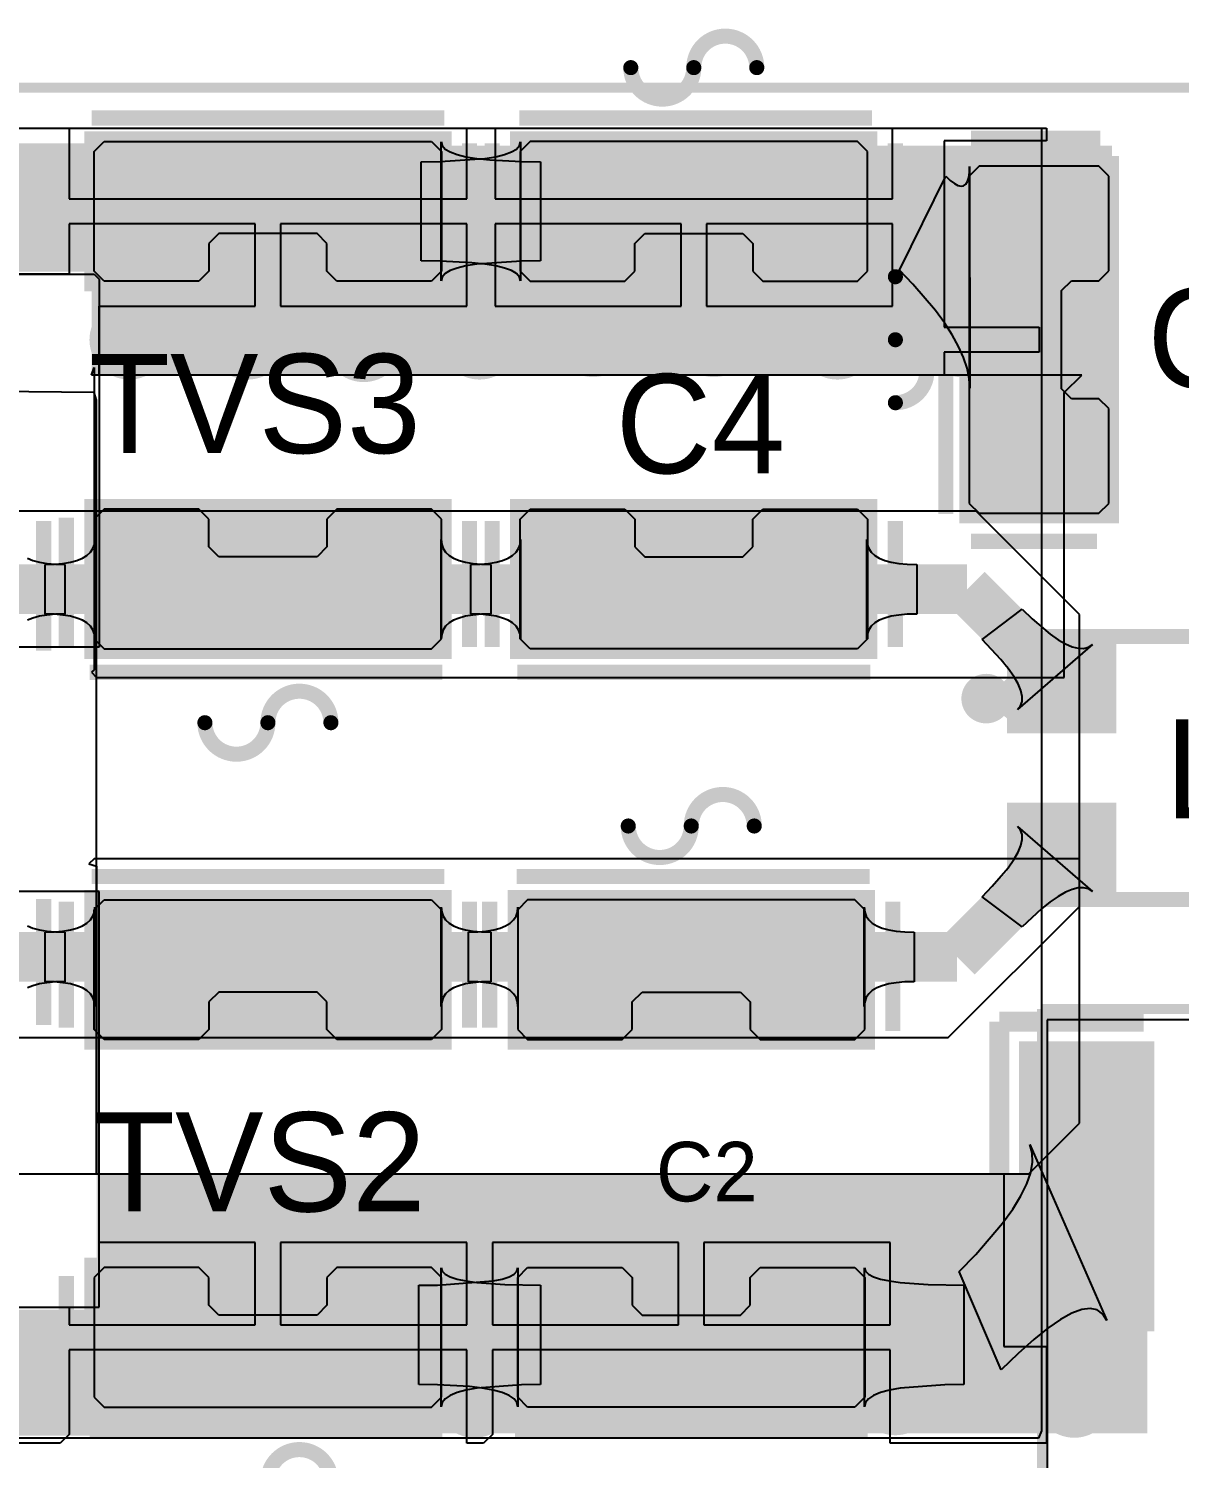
# Model space of a CAD drawing. Extents: x 40.9 to 121.6, y 83.2 to 120.
# Drawn here: x 63.22 to 74.82, y 105.11 to 119.52 of the extents above; entities that cross this region are included whole.
import ezdxf

# ---------------------------------------------------------------- set-up
doc = ezdxf.new("R2010")
doc.units = 0
for name, color, linetype in [('BOTTOMLAYER', 5, 'CONTINUOUS'), ('BOTTOMOVERLAY', 54, 'CONTINUOUS'), ('BOTTOMSOLDER', 6, 'CONTINUOUS'), ('KEEPOUTLAYER', 6, 'CONTINUOUS'), ('MECHANICAL15', 56, 'CONTINUOUS'), ('MECHANICAL4', 56, 'CONTINUOUS'), ('MULTILAYER', 9, 'CONTINUOUS'), ('TOPLAYER', 1, 'CONTINUOUS'), ('TOPOVERLAY', 2, 'CONTINUOUS'), ('TOPPASTE', 8, 'CONTINUOUS'), ('TOPSOLDER', 216, 'CONTINUOUS')]:
    doc.layers.add(name, color=color, linetype=linetype)

msp = doc.modelspace()

# ---------------------------------------------------------------- linework, layer by layer
at = {"layer": 'BOTTOMLAYER'}
for p, q in [((41.454235, 118.514965), (73.4314, 118.514965)), ((73.4314, 118.514965), (73.4314, 105.384605)), ((73.4314, 105.3846), (73.399835, 105.3084)), ((73.4314, 105.384605), (73.431397, 105.384603)), ((73.431397, 105.384603), (73.4314, 105.3846)), ((73.399835, 105.3084), (41.454235, 105.3084))]:
    msp.add_line(p, q, dxfattribs=at)
at = {"layer": 'BOTTOMLAYER', "const_width": 0.299999}
for points in [[(63.479997, 117.804336, 1), (63.779997, 117.804336, 1)], [(67.6172, 117.729, 1), (67.9172, 117.729, 1)], [(71.962328, 117.677336, 1), (72.262327, 117.677336, 1)], [(68.2522, 117.094, 1), (68.5522, 117.094, 1)], [(71.8336, 116.9416, 1), (72.1336, 116.9416, 1)], [(64.0866, 116.3828, 1), (64.3866, 116.3828, 1)], [(65.2804, 116.3828, 1), (65.5804, 116.3828, 1)], [(66.4488, 116.3574, 1), (66.7488, 116.3574, 1)], [(67.6172, 116.3828, 1), (67.9172, 116.3828, 1)], [(68.7602, 116.4082, 1), (69.0602, 116.4082, 1)], [(69.9794, 116.4082, 1), (70.2794, 116.4082, 1)], [(71.224, 116.3828, 1), (71.524, 116.3828, 1)], [(72.4686, 116.4082, 1), (72.7686, 116.4082, 1)], [(65.4582, 107.5436, 1), (65.7582, 107.5436, 1)], [(72.5448, 107.5436, 1), (72.8448, 107.5436, 1)], [(64.239, 107.4928, 1), (64.539, 107.4928, 1)], [(66.8552, 107.4928, 1), (67.1552, 107.4928, 1)], [(68.2776, 107.4928, 1), (68.5776, 107.4928, 1)], [(69.5222, 107.442, 1), (69.8222, 107.442, 1)], [(70.8176, 107.4928, 1), (71.1176, 107.4928, 1)], [(67.5918, 107.2388, 1), (67.8918, 107.2388, 1)], [(71.7066, 106.8324, 1), (72.0066, 106.8324, 1)], [(73.1036, 106.7308, 1), (73.4036, 106.7308, 1)], [(67.747197, 106.452264, 1), (68.047197, 106.452264, 1)], [(72.520264, 106.350664, 1), (72.820263, 106.350664, 1)], [(63.5786, 105.9942, 1), (63.8786, 105.9942, 1)], [(67.5664, 105.7148, 1), (67.8664, 105.7148, 1)], [(71.8082, 105.7402, 1), (72.1082, 105.7402, 1)], [(73.6116, 105.7148, 1), (73.9116, 105.7148, 1)]]:
    msp.add_lwpolyline(points, format="xyb", close=True, dxfattribs=at)
at = {"layer": 'BOTTOMOVERLAY', "const_width": 0.1016}
for points in [[(73.436455, 109.636255), (76.588595, 109.636255)], [(73.436455, 94.838215), (73.436455, 109.636255)]]:
    msp.add_lwpolyline(points, dxfattribs=at)
at = {"layer": 'BOTTOMSOLDER', "const_width": 0.401599}
for points in [[(63.429197, 117.804336, 1), (63.830797, 117.804336, 1)], [(67.5664, 117.729, 1), (67.968, 117.729, 1)], [(71.911527, 117.677336, 1), (72.313127, 117.677336, 1)], [(68.2014, 117.094, 1), (68.603, 117.094, 1)], [(71.7828, 116.9416, 1), (72.1844, 116.9416, 1)], [(64.0358, 116.3828, 1), (64.4374, 116.3828, 1)], [(65.2296, 116.3828, 1), (65.6312, 116.3828, 1)], [(66.398, 116.3574, 1), (66.7996, 116.3574, 1)], [(67.5664, 116.3828, 1), (67.968, 116.3828, 1)], [(68.7094, 116.4082, 1), (69.111, 116.4082, 1)], [(69.9286, 116.4082, 1), (70.3302, 116.4082, 1)], [(71.1732, 116.3828, 1), (71.5748, 116.3828, 1)], [(72.4178, 116.4082, 1), (72.8194, 116.4082, 1)], [(64.1882, 107.4928, 1), (64.5898, 107.4928, 1)], [(65.4074, 107.5436, 1), (65.809, 107.5436, 1)], [(66.8044, 107.4928, 1), (67.206, 107.4928, 1)], [(68.2268, 107.4928, 1), (68.6284, 107.4928, 1)], [(69.4714, 107.442, 1), (69.873, 107.442, 1)], [(70.7668, 107.4928, 1), (71.1684, 107.4928, 1)], [(72.494, 107.5436, 1), (72.8956, 107.5436, 1)], [(67.541, 107.2388, 1), (67.9426, 107.2388, 1)], [(71.6558, 106.8324, 1), (72.0574, 106.8324, 1)], [(73.0528, 106.7308, 1), (73.4544, 106.7308, 1)], [(67.696397, 106.452264, 1), (68.097997, 106.452264, 1)], [(72.469464, 106.350664, 1), (72.871063, 106.350664, 1)], [(63.5278, 105.9942, 1), (63.9294, 105.9942, 1)], [(67.5156, 105.7148, 1), (67.9172, 105.7148, 1)], [(71.7574, 105.7402, 1), (72.159, 105.7402, 1)], [(73.5608, 105.7148, 1), (73.9624, 105.7148, 1)]]:
    msp.add_lwpolyline(points, format="xyb", close=True, dxfattribs=at)
at = {"layer": 'KEEPOUTLAYER', "const_width": 0.1}
msp.add_lwpolyline([(41.0718, 118.9228), (121.412, 118.9228)], dxfattribs=at)
at = {"layer": 'MECHANICAL15'}
for points, const_width in [([(73.358629, 112.764824, 1), (73.108693, 112.764824, 1)], 0.250012), ([(73.046191, 112.764824, 1), (73.171195, 112.764824, 1)], 0.125006), ([(73.296127, 112.764824, 1), (73.421131, 112.764824, 1)], 0.125006)]:
    msp.add_lwpolyline(points, format="xyb", close=True, dxfattribs=dict(at, const_width=const_width))
at = {"layer": 'MECHANICAL4'}
for p, q in [((87.986692, 109.525867), (73.486696, 109.525867)), ((73.486696, 109.525867), (73.486696, 94.775884))]:
    msp.add_line(p, q, dxfattribs=at)
at = {"layer": 'MULTILAYER', "const_width": 0.299999}
for points in [[(63.479997, 117.804336, 1), (63.779997, 117.804336, 1)], [(67.6172, 117.729, 1), (67.9172, 117.729, 1)], [(71.962328, 117.677336, 1), (72.262327, 117.677336, 1)], [(68.2522, 117.094, 1), (68.5522, 117.094, 1)], [(71.8336, 116.9416, 1), (72.1336, 116.9416, 1)], [(64.0866, 116.3828, 1), (64.3866, 116.3828, 1)], [(65.2804, 116.3828, 1), (65.5804, 116.3828, 1)], [(66.4488, 116.3574, 1), (66.7488, 116.3574, 1)], [(67.6172, 116.3828, 1), (67.9172, 116.3828, 1)], [(68.7602, 116.4082, 1), (69.0602, 116.4082, 1)], [(69.9794, 116.4082, 1), (70.2794, 116.4082, 1)], [(71.224, 116.3828, 1), (71.524, 116.3828, 1)], [(72.4686, 116.4082, 1), (72.7686, 116.4082, 1)], [(65.4582, 107.5436, 1), (65.7582, 107.5436, 1)], [(72.5448, 107.5436, 1), (72.8448, 107.5436, 1)], [(64.239, 107.4928, 1), (64.539, 107.4928, 1)], [(66.8552, 107.4928, 1), (67.1552, 107.4928, 1)], [(68.2776, 107.4928, 1), (68.5776, 107.4928, 1)], [(69.5222, 107.442, 1), (69.8222, 107.442, 1)], [(70.8176, 107.4928, 1), (71.1176, 107.4928, 1)], [(67.5918, 107.2388, 1), (67.8918, 107.2388, 1)], [(71.7066, 106.8324, 1), (72.0066, 106.8324, 1)], [(73.1036, 106.7308, 1), (73.4036, 106.7308, 1)], [(67.747197, 106.452264, 1), (68.047197, 106.452264, 1)], [(72.520264, 106.350664, 1), (72.820263, 106.350664, 1)], [(63.5786, 105.9942, 1), (63.8786, 105.9942, 1)], [(67.5664, 105.7148, 1), (67.8664, 105.7148, 1)], [(71.8082, 105.7402, 1), (72.1082, 105.7402, 1)], [(73.6116, 105.7148, 1), (73.9116, 105.7148, 1)]]:
    msp.add_lwpolyline(points, format="xyb", close=True, dxfattribs=at)
at = {"layer": 'TOPLAYER'}
for p, q in [((41.454235, 118.514965), (63.629997, 118.514965)), ((63.629997, 118.514965), (63.629997, 117.804336)), ((67.637203, 117.804336), (67.637203, 118.514965)), ((67.637203, 118.514965), (67.922597, 118.514965)), ((67.922597, 118.514965), (67.922597, 117.804336)), ((71.929803, 117.804336), (71.929803, 118.514965)), ((71.929803, 118.514965), (73.4822, 118.514965)), ((73.4822, 118.514965), (73.4822, 118.386403)), ((67.380155, 116.977046), (67.380155, 118.377627)), ((67.380155, 118.377627), (67.390155, 118.339573)), ((68.169645, 118.339573), (68.179645, 118.377627)), ((68.179645, 118.377627), (68.179645, 116.977046)), ((73.4822, 118.386403), (72.449525, 118.386403)), ((72.449525, 118.386403), (72.449525, 116.5098)), ((67.369644, 118.179339), (67.819646, 118.209383)), ((67.390155, 118.339573), (67.420155, 118.305522)), ((67.420155, 118.305522), (67.470155, 118.275478)), ((67.470155, 118.275478), (67.540154, 118.249441)), ((67.540154, 118.249441), (67.630154, 118.227409)), ((67.630154, 118.227409), (67.740154, 118.209383)), ((67.740154, 118.209383), (67.870154, 118.195362)), ((67.819646, 118.209383), (67.929646, 118.227409)), ((67.929646, 118.227409), (68.019646, 118.249441)), ((68.019646, 118.249441), (68.089645, 118.275478)), ((68.089645, 118.275478), (68.139645, 118.305522)), ((68.139645, 118.305522), (68.169645, 118.339573)), ((67.179645, 118.177335), (67.369644, 118.179339)), ((67.179645, 117.177337), (67.179645, 118.177335)), ((67.870154, 118.195362), (68.190156, 118.179339)), ((68.190156, 118.179339), (68.380155, 118.177335)), ((68.380155, 118.177335), (68.380155, 117.177337)), ((72.696946, 118.016886), (72.704165, 118.067323)), ((72.704165, 118.067323), (72.706573, 118.129355)), ((72.706573, 118.129355), (72.709621, 115.894599)), ((71.999465, 117.083091), (72.46588, 118.030889)), ((72.46588, 118.030889), (72.511613, 117.98855)), ((72.511613, 117.98855), (72.55253, 117.957808)), ((72.55253, 117.957808), (72.588633, 117.938662)), ((72.588633, 117.938662), (72.619923, 117.931113)), ((72.619923, 117.931113), (72.6464, 117.935159)), ((72.6464, 117.935159), (72.668061, 117.950805)), ((72.668061, 117.950805), (72.684912, 117.978047)), ((72.684912, 117.978047), (72.696946, 118.016886)), ((63.629997, 117.804336), (67.637203, 117.804336)), ((67.922597, 117.804336), (71.929803, 117.804336)), ((65.5066, 117.550336), (63.629997, 117.550336)), ((63.629997, 117.550336), (63.629997, 117.0432)), ((65.5066, 116.719998), (65.5066, 117.550336)), ((67.637203, 117.550336), (65.7606, 117.550336)), ((65.7606, 117.550336), (65.7606, 116.719998)), ((67.637203, 116.719998), (67.637203, 117.550336)), ((69.7992, 117.550336), (67.922597, 117.550336)), ((67.922597, 117.550336), (67.922597, 116.719998)), ((69.7992, 116.719998), (69.7992, 117.550336)), ((71.929803, 117.550336), (70.0532, 117.550336)), ((70.0532, 117.550336), (70.0532, 116.719998)), ((71.929803, 116.719998), (71.929803, 117.550336)), ((67.369644, 117.175333), (67.179645, 117.177337)), ((67.689646, 117.159311), (67.369644, 117.175333)), ((67.420155, 117.049151), (67.390155, 117.0151)), ((67.470155, 117.079194), (67.420155, 117.049151)), ((67.540154, 117.105232), (67.470155, 117.079194)), ((67.630154, 117.127264), (67.540154, 117.105232)), ((67.740154, 117.14529), (67.630154, 117.127264)), ((67.819646, 117.14529), (67.689646, 117.159311)), ((68.190156, 117.175333), (67.740154, 117.14529)), ((67.929646, 117.127264), (67.819646, 117.14529)), ((68.019646, 117.105232), (67.929646, 117.127264)), ((68.089645, 117.079194), (68.019646, 117.105232)), ((68.139645, 117.049151), (68.089645, 117.079194)), ((68.169645, 117.0151), (68.139645, 117.049151)), ((68.380155, 117.177337), (68.190156, 117.175333)), ((72.134278, 116.943495), (71.999465, 117.083091)), ((58.7756, 117.0432), (63.881, 117.0432)), ((63.629997, 117.0432), (59.142274, 117.0432)), ((63.881, 117.0432), (63.9318, 116.9924)), ((63.9318, 116.9924), (63.9318, 113.284)), ((67.390155, 117.0151), (67.380155, 116.977046)), ((68.179645, 116.977046), (68.169645, 117.0151)), ((72.361372, 116.678136), (72.134278, 116.943495)), ((63.9318, 116.0272), (63.9318, 116.719998)), ((63.9318, 116.719998), (65.5066, 116.719998)), ((65.7606, 116.719998), (67.637203, 116.719998)), ((67.922597, 116.719998), (69.7992, 116.719998)), ((70.0532, 116.719998), (71.929803, 116.719998)), ((72.453652, 116.55237), (72.361372, 116.678136)), ((72.449525, 116.5098), (73.406864, 116.5098)), ((72.531755, 116.431217), (72.453652, 116.55237)), ((73.406864, 116.5098), (73.406864, 116.2558)), ((72.595682, 116.314672), (72.531755, 116.431217)), ((73.406864, 116.2558), (72.449525, 116.2558)), ((72.449525, 116.2558), (72.449525, 116.0272)), ((72.645433, 116.202739), (72.595682, 116.314672)), ((72.681005, 116.095417), (72.645433, 116.202739)), ((63.8556, 116.0272), (63.881, 116.1034)), ((63.881, 116.1034), (63.881, 113.0554)), ((72.702402, 115.992702), (72.681005, 116.095417)), ((63.881, 115.8494), (58.8772, 115.9002)), ((73.8378, 116.0272), (63.8556, 116.0272)), ((72.449525, 116.0272), (63.9318, 116.0272)), ((72.709621, 115.894599), (72.702402, 115.992702)), ((73.66, 115.8494), (73.8378, 116.0272)), ((63.9064, 115.7732), (63.881, 115.8494)), ((63.9064, 107.9754), (63.9064, 115.7732)), ((73.66, 112.9792), (73.66, 115.8494)), ((72.771, 114.6556), (59.055, 114.6556)), ((73.8124, 113.6142), (72.771, 114.6556)), ((63.869971, 114.277336), (63.885064, 114.319835)), ((63.885064, 114.319835), (63.890093, 114.367335)), ((63.890093, 114.367335), (63.890093, 113.367337)), ((67.380155, 113.367337), (67.380155, 114.367335)), ((67.380155, 114.367335), (67.385156, 114.319835)), ((67.385156, 114.319835), (67.400155, 114.277336)), ((68.159645, 114.277336), (68.174646, 114.319835)), ((68.174646, 114.319835), (68.179645, 114.367335)), ((68.179645, 114.367335), (68.179645, 113.367337)), ((71.669707, 113.367337), (71.669707, 114.367335)), ((71.669707, 114.367335), (71.674739, 114.319835)), ((71.674739, 114.319835), (71.689829, 114.277336)), ((63.210267, 114.179835), (63.265604, 114.157336)), ((63.708996, 114.157336), (63.764333, 114.179835)), ((63.764333, 114.179835), (63.809606, 114.207336)), ((63.809606, 114.207336), (63.84482, 114.239835)), ((63.84482, 114.239835), (63.869971, 114.277336)), ((67.400155, 114.277336), (67.425153, 114.239835)), ((67.425153, 114.239835), (67.460155, 114.207336)), ((67.460155, 114.207336), (67.505153, 114.179835)), ((67.505153, 114.179835), (67.560154, 114.157336)), ((67.999646, 114.157336), (68.054647, 114.179835)), ((68.054647, 114.179835), (68.099645, 114.207336)), ((68.099645, 114.207336), (68.134647, 114.239835)), ((68.134647, 114.239835), (68.159645, 114.277336)), ((71.689829, 114.277336), (71.71498, 114.239835)), ((71.71498, 114.239835), (71.750194, 114.207336)), ((71.750194, 114.207336), (71.795467, 114.179835)), ((71.795467, 114.179835), (71.850804, 114.157336)), ((63.265604, 114.157336), (63.330999, 114.139835)), ((63.330999, 114.139835), (63.406457, 114.127336)), ((63.387046, 114.117336), (63.482626, 114.119835)), ((63.387046, 113.617337), (63.387046, 114.117336)), ((63.406457, 114.127336), (63.491974, 114.119835)), ((63.482626, 114.119835), (63.568143, 114.127336)), ((63.491974, 114.119835), (63.587554, 114.117336)), ((63.568143, 114.127336), (63.643601, 114.139835)), ((63.587554, 114.117336), (63.587554, 113.617337)), ((63.643601, 114.139835), (63.708996, 114.157336)), ((67.560154, 114.157336), (67.625153, 114.139835)), ((67.625153, 114.139835), (67.700154, 114.127336)), ((67.679646, 114.117336), (67.774647, 114.119835)), ((67.679646, 113.617337), (67.679646, 114.117336)), ((67.700154, 114.127336), (67.785153, 114.119835)), ((67.774647, 114.119835), (67.859646, 114.127336)), ((67.785153, 114.119835), (67.880154, 114.117336)), ((67.859646, 114.127336), (67.934644, 114.139835)), ((67.880154, 114.117336), (67.880154, 113.617337)), ((67.934644, 114.139835), (67.999646, 114.157336)), ((71.850804, 114.157336), (71.916199, 114.139835)), ((71.916199, 114.139835), (71.991657, 114.127336)), ((71.991657, 114.127336), (72.077174, 114.119835)), ((72.077174, 114.119835), (72.172754, 114.117336)), ((72.172754, 114.117336), (72.172754, 113.617337)), ((63.330999, 113.594838), (63.265604, 113.577337)), ((63.406457, 113.607337), (63.330999, 113.594838)), ((63.482626, 113.614838), (63.387046, 113.617337)), ((63.491976, 113.614838), (63.406457, 113.607337)), ((63.568143, 113.607337), (63.482626, 113.614838)), ((63.587554, 113.617337), (63.491976, 113.614838)), ((63.643601, 113.594838), (63.568143, 113.607337)), ((63.708996, 113.577337), (63.643601, 113.594838)), ((67.625153, 113.594838), (67.560154, 113.577337)), ((67.700154, 113.607337), (67.625153, 113.594838)), ((67.774647, 113.614838), (67.679646, 113.617337)), ((67.785155, 113.614838), (67.700154, 113.607337)), ((67.859646, 113.607337), (67.774647, 113.614838)), ((67.880154, 113.617337), (67.785155, 113.614838)), ((67.934647, 113.594838), (67.859646, 113.607337)), ((67.999646, 113.577337), (67.934647, 113.594838)), ((71.916199, 113.594838), (71.850804, 113.577337)), ((71.991657, 113.607337), (71.916199, 113.594838)), ((72.077176, 113.614838), (71.991657, 113.607337)), ((72.172754, 113.617337), (72.077176, 113.614838)), ((72.833182, 113.361737), (73.236734, 113.66529)), ((73.236734, 113.66529), (73.337298, 113.568231)), ((73.8124, 110.6678), (73.8124, 113.6142)), ((63.265604, 113.577337), (63.210267, 113.554838)), ((63.764333, 113.554838), (63.708996, 113.577337)), ((63.809606, 113.527337), (63.764333, 113.554838)), ((63.84482, 113.494838), (63.809606, 113.527337)), ((63.869971, 113.457337), (63.84482, 113.494838)), ((63.885064, 113.414838), (63.869971, 113.457337)), ((67.400155, 113.457337), (67.385154, 113.414838)), ((67.425153, 113.494838), (67.400155, 113.457337)), ((67.460155, 113.527337), (67.425153, 113.494838)), ((67.505153, 113.554838), (67.460155, 113.527337)), ((67.560154, 113.577337), (67.505153, 113.554838)), ((68.054647, 113.554838), (67.999646, 113.577337)), ((68.099645, 113.527337), (68.054647, 113.554838)), ((68.134644, 113.494838), (68.099645, 113.527337)), ((68.159645, 113.457337), (68.134644, 113.494838)), ((68.174646, 113.414838), (68.159645, 113.457337)), ((71.689829, 113.457337), (71.674736, 113.414838)), ((71.71498, 113.494838), (71.689829, 113.457337)), ((71.750194, 113.527337), (71.71498, 113.494838)), ((71.795467, 113.554838), (71.750194, 113.527337)), ((71.850804, 113.577337), (71.795467, 113.554838)), ((73.337298, 113.568231), (73.518525, 113.415044)), ((63.890093, 113.367337), (63.885064, 113.414838)), ((67.385154, 113.414838), (67.380155, 113.367337)), ((68.179645, 113.367337), (68.174646, 113.414838)), ((71.674736, 113.414838), (71.669707, 113.367337)), ((73.021622, 113.159276), (72.833182, 113.361737)), ((73.94384, 113.308689), (73.189782, 112.654631)), ((73.518525, 113.415044), (73.599187, 113.358917)), ((73.599187, 113.358917), (73.673213, 113.316436)), ((73.673213, 113.316436), (73.740607, 113.287597)), ((73.902984, 113.282948), (73.94384, 113.308689)), ((63.9318, 113.284), (58.8264, 113.284)), ((73.093882, 113.069492), (73.021622, 113.159276)), ((73.740607, 113.287597), (73.801366, 113.272405)), ((73.801366, 113.272405), (73.855491, 113.270855)), ((73.855491, 113.270855), (73.902984, 113.282948)), ((63.881, 113.0554), (63.8556, 113.03)), ((63.8556, 113.03), (63.9064, 112.9792)), ((73.151502, 112.987336), (73.093882, 113.069492)), ((63.9064, 112.9792), (73.66, 112.9792)), ((73.194481, 112.912812), (73.151502, 112.987336)), ((73.22282, 112.845916), (73.194481, 112.912812)), ((73.220003, 112.691007), (73.235581, 112.735015)), ((73.236521, 112.78665), (73.22282, 112.845916)), ((73.235581, 112.735015), (73.236521, 112.78665)), ((73.189782, 112.654631), (73.220003, 112.691007)), ((73.220003, 111.438593), (73.189782, 111.474969)), ((73.189782, 111.474969), (73.94384, 110.820911)), ((73.235581, 111.394585), (73.220003, 111.438593)), ((73.194481, 111.216788), (73.22282, 111.283684)), ((73.22282, 111.283684), (73.236521, 111.34295)), ((73.236521, 111.34295), (73.235581, 111.394585)), ((63.881, 111.1504), (63.8302, 111.0996)), ((73.8124, 111.1504), (63.881, 111.1504)), ((73.093882, 111.060108), (73.151502, 111.142264)), ((73.151502, 111.142264), (73.194481, 111.216788)), ((73.8124, 108.4834), (73.8124, 111.1504)), ((63.8302, 111.0996), (63.9064, 111.0742)), ((63.9064, 111.0742), (63.9064, 107.9754)), ((72.934721, 110.872908), (73.093882, 111.060108)), ((72.833182, 110.767863), (72.934721, 110.872908)), ((73.801366, 110.857195), (73.740607, 110.842003)), ((73.855491, 110.858745), (73.801366, 110.857195)), ((73.902984, 110.846652), (73.855491, 110.858745)), ((63.9318, 110.8202), (59.2328, 110.8202)), ((63.9318, 106.6292), (63.9318, 110.8202)), ((73.236734, 110.46431), (72.833182, 110.767863)), ((73.518525, 110.714556), (73.43123, 110.644785)), ((73.599187, 110.770683), (73.518525, 110.714556)), ((73.673213, 110.813164), (73.599187, 110.770683)), ((73.740607, 110.842003), (73.673213, 110.813164)), ((73.94384, 110.820911), (73.902984, 110.846652)), ((63.84482, 110.533162), (63.869971, 110.570663)), ((63.869971, 110.570663), (63.885064, 110.613162)), ((63.885064, 110.613162), (63.890093, 110.660663)), ((63.890093, 110.660663), (63.890093, 109.660665)), ((67.380155, 109.660665), (67.380155, 110.660663)), ((67.380155, 110.660663), (67.385156, 110.613162)), ((67.385156, 110.613162), (67.400155, 110.570663)), ((67.400155, 110.570663), (67.425153, 110.533162)), ((68.109247, 110.533162), (68.134245, 110.570663)), ((68.134245, 110.570663), (68.149246, 110.613162)), ((68.149246, 110.613162), (68.154245, 110.660663)), ((68.154245, 110.660663), (68.154245, 109.660665)), ((71.644307, 109.660665), (71.644307, 110.660663)), ((71.644307, 110.660663), (71.649339, 110.613162)), ((71.649339, 110.613162), (71.664429, 110.570663)), ((71.664429, 110.570663), (71.68958, 110.533162)), ((72.4916, 109.347), (73.8124, 110.6678)), ((73.43123, 110.644785), (73.236734, 110.46431)), ((63.210267, 110.473162), (63.265604, 110.450663)), ((63.265604, 110.450663), (63.330999, 110.433162)), ((63.330999, 110.433162), (63.406457, 110.420663)), ((63.406457, 110.420663), (63.491974, 110.413162)), ((63.482626, 110.413162), (63.568143, 110.420663)), ((63.568143, 110.420663), (63.643601, 110.433162)), ((63.643601, 110.433162), (63.708996, 110.450663)), ((63.708996, 110.450663), (63.764333, 110.473162)), ((63.764333, 110.473162), (63.809606, 110.500663)), ((63.809606, 110.500663), (63.84482, 110.533162)), ((67.425153, 110.533162), (67.460155, 110.500663)), ((67.460155, 110.500663), (67.505153, 110.473162)), ((67.505153, 110.473162), (67.560154, 110.450663)), ((67.560154, 110.450663), (67.625153, 110.433162)), ((67.625153, 110.433162), (67.700154, 110.420663)), ((67.700154, 110.420663), (67.785153, 110.413162)), ((67.749247, 110.413162), (67.834246, 110.420663)), ((67.834246, 110.420663), (67.909244, 110.433162)), ((67.909244, 110.433162), (67.974246, 110.450663)), ((67.974246, 110.450663), (68.029247, 110.473162)), ((68.029247, 110.473162), (68.074245, 110.500663)), ((68.074245, 110.500663), (68.109247, 110.533162)), ((71.68958, 110.533162), (71.724794, 110.500663)), ((71.724794, 110.500663), (71.770067, 110.473162)), ((71.770067, 110.473162), (71.825404, 110.450663)), ((71.825404, 110.450663), (71.890799, 110.433162)), ((71.890799, 110.433162), (71.966257, 110.420663)), ((71.966257, 110.420663), (72.051774, 110.413162)), ((63.387046, 110.410663), (63.482626, 110.413162)), ((63.387046, 109.910664), (63.387046, 110.410663)), ((63.491974, 110.413162), (63.587554, 110.410663)), ((63.587554, 110.410663), (63.587554, 109.910664)), ((67.654246, 110.410663), (67.749247, 110.413162)), ((67.654246, 109.910664), (67.654246, 110.410663)), ((67.785153, 110.413162), (67.880154, 110.410663)), ((67.880154, 110.410663), (67.880154, 109.910664)), ((72.051774, 110.413162), (72.147354, 110.410663)), ((72.147354, 110.410663), (72.147354, 109.910664)), ((63.265604, 109.870664), (63.210267, 109.848165)), ((63.330999, 109.888165), (63.265604, 109.870664)), ((63.406457, 109.900664), (63.330999, 109.888165)), ((63.482626, 109.908165), (63.387046, 109.910664)), ((63.491976, 109.908165), (63.406457, 109.900664)), ((63.568143, 109.900664), (63.482626, 109.908165)), ((63.587554, 109.910664), (63.491976, 109.908165)), ((63.643601, 109.888165), (63.568143, 109.900664)), ((63.708996, 109.870664), (63.643601, 109.888165)), ((63.764333, 109.848165), (63.708996, 109.870664)), ((63.809606, 109.820664), (63.764333, 109.848165)), ((67.505153, 109.848165), (67.460155, 109.820664)), ((67.560154, 109.870664), (67.505153, 109.848165)), ((67.625153, 109.888165), (67.560154, 109.870664)), ((67.700154, 109.900664), (67.625153, 109.888165)), ((67.749247, 109.908165), (67.654246, 109.910664)), ((67.785155, 109.908165), (67.700154, 109.900664)), ((67.834246, 109.900664), (67.749247, 109.908165)), ((67.880154, 109.910664), (67.785155, 109.908165)), ((67.909247, 109.888165), (67.834246, 109.900664)), ((67.974246, 109.870664), (67.909247, 109.888165)), ((68.029247, 109.848165), (67.974246, 109.870664)), ((68.074245, 109.820664), (68.029247, 109.848165)), ((71.770067, 109.848165), (71.724794, 109.820664)), ((71.825404, 109.870664), (71.770067, 109.848165)), ((71.890799, 109.888165), (71.825404, 109.870664)), ((71.966257, 109.900664), (71.890799, 109.888165)), ((72.051776, 109.908165), (71.966257, 109.900664)), ((72.147354, 109.910664), (72.051776, 109.908165)), ((63.84482, 109.788165), (63.809606, 109.820664)), ((63.869971, 109.750664), (63.84482, 109.788165)), ((63.885064, 109.708165), (63.869971, 109.750664)), ((63.890093, 109.660665), (63.885064, 109.708165)), ((67.385154, 109.708165), (67.380155, 109.660665)), ((67.400155, 109.750664), (67.385154, 109.708165)), ((67.425153, 109.788165), (67.400155, 109.750664)), ((67.460155, 109.820664), (67.425153, 109.788165)), ((68.109244, 109.788165), (68.074245, 109.820664)), ((68.134245, 109.750664), (68.109244, 109.788165)), ((68.149246, 109.708165), (68.134245, 109.750664)), ((68.154245, 109.660665), (68.149246, 109.708165)), ((71.649336, 109.708165), (71.644307, 109.660665)), ((71.664429, 109.750664), (71.649336, 109.708165)), ((71.68958, 109.788165), (71.664429, 109.750664)), ((71.724794, 109.820664), (71.68958, 109.788165)), ((59.6392, 109.347), (72.4916, 109.347)), ((73.3044, 107.9754), (73.8124, 108.4834)), ((73.336988, 108.185397), (73.312896, 108.269418)), ((73.312896, 108.269418), (74.090218, 106.494496)), ((73.339947, 108.091623), (73.336988, 108.185397)), ((58.8518, 107.9754), (63.9064, 107.9754)), ((63.9064, 107.9754), (73.3044, 107.9754)), ((63.9318, 107.282602), (63.9318, 107.9754)), ((63.9318, 107.9754), (73.0528, 107.9754)), ((73.0528, 107.9754), (73.0528, 106.2344)), ((73.282457, 107.874808), (73.321769, 107.988092)), ((73.321769, 107.988092), (73.339947, 108.091623)), ((73.222007, 107.751768), (73.282457, 107.874808)), ((73.140425, 107.618974), (73.222007, 107.751768)), ((73.037708, 107.476425), (73.140425, 107.618974)), ((72.768864, 107.162062), (73.037708, 107.476425)), ((65.5066, 107.282602), (63.9318, 107.282602)), ((65.5066, 106.452264), (65.5066, 107.282602)), ((67.637203, 107.282602), (65.7606, 107.282602)), ((65.7606, 107.282602), (65.7606, 106.452264)), ((67.637203, 106.452264), (67.637203, 107.282602)), ((69.7738, 107.282602), (67.897197, 107.282602)), ((67.897197, 107.282602), (67.897197, 106.452264)), ((69.7738, 106.452264), (69.7738, 107.282602)), ((71.904403, 107.282602), (70.0278, 107.282602)), ((70.0278, 107.282602), (70.0278, 106.452264)), ((71.904403, 106.452264), (71.904403, 107.282602)), ((72.60274, 106.990248), (72.768864, 107.162062)), ((67.380155, 105.624973), (67.380155, 107.025554)), ((67.380155, 107.025554), (67.390155, 106.992326)), ((67.390155, 106.992326), (67.420155, 106.962593)), ((67.420155, 106.962593), (67.470155, 106.93636)), ((68.064245, 106.93636), (68.114245, 106.962593)), ((68.114245, 106.962593), (68.144245, 106.992326)), ((68.144245, 106.992326), (68.154245, 107.025554)), ((68.154245, 107.025554), (68.154245, 105.624973)), ((71.647355, 105.624973), (71.647355, 107.025554)), ((71.647355, 107.025554), (71.657355, 106.992326)), ((71.657355, 106.992326), (71.687355, 106.962593)), ((71.687355, 106.962593), (71.737355, 106.93636)), ((73.023816, 105.997111), (72.60274, 106.990248)), ((67.154245, 106.850663), (67.344244, 106.852413)), ((67.154245, 105.850665), (67.154245, 106.850663)), ((67.344244, 106.852413), (67.904246, 106.894386)), ((67.470155, 106.93636), (67.540154, 106.913624)), ((67.540154, 106.913624), (67.630154, 106.894386)), ((67.630154, 106.894386), (67.740154, 106.878646)), ((67.740154, 106.878646), (68.020156, 106.85766)), ((67.904246, 106.894386), (67.994246, 106.913624)), ((67.994246, 106.913624), (68.064245, 106.93636)), ((68.020156, 106.85766), (68.380155, 106.850663)), ((68.380155, 106.850663), (68.380155, 105.850665)), ((71.737355, 106.93636), (71.807354, 106.913624)), ((71.807354, 106.913624), (71.897354, 106.894386)), ((71.897354, 106.894386), (72.007354, 106.878646)), ((72.007354, 106.878646), (72.287356, 106.85766)), ((72.287356, 106.85766), (72.647355, 106.850663)), ((72.647355, 106.850663), (72.647355, 105.850665)), ((53.467, 106.6292), (63.629997, 106.6292)), ((59.1058, 106.6292), (63.9318, 106.6292)), ((63.629997, 106.6292), (63.629997, 106.452264)), ((73.736967, 106.568006), (73.623129, 106.50538)), ((73.836408, 106.604857), (73.736967, 106.568006)), ((73.921455, 106.615931), (73.836408, 106.604857)), ((73.992105, 106.60123), (73.921455, 106.615931)), ((74.048358, 106.56075), (73.992105, 106.60123)), ((74.090218, 106.494496), (74.048358, 106.56075)), ((63.629997, 106.452264), (65.5066, 106.452264)), ((65.7606, 106.452264), (67.637203, 106.452264)), ((67.897197, 106.452264), (69.7738, 106.452264)), ((70.0278, 106.452264), (71.904403, 106.452264)), ((73.494895, 106.416975), (73.352264, 106.302797)), ((73.623129, 106.50538), (73.494895, 106.416975)), ((73.0528, 106.2344), (73.4822, 106.2344)), ((73.352264, 106.302797), (73.195238, 106.162841)), ((73.4822, 106.2344), (73.4822, 105.2576)), ((67.637203, 106.198264), (63.629997, 106.198264)), ((63.629997, 106.198264), (63.629997, 105.367927)), ((67.637203, 105.367927), (67.637203, 106.198264)), ((71.904403, 106.198264), (67.897197, 106.198264)), ((67.897197, 106.198264), (67.897197, 105.367927)), ((71.904403, 105.367927), (71.904403, 106.198264)), ((73.195238, 106.162841), (73.023816, 105.997111)), ((67.344244, 105.848407), (67.154245, 105.850665)), ((67.664246, 105.830352), (67.344244, 105.848407)), ((67.740154, 105.814553), (67.630154, 105.794241)), ((67.794246, 105.814553), (67.664246, 105.830352)), ((68.190156, 105.848407), (67.740154, 105.814553)), ((67.904246, 105.794241), (67.794246, 105.814553)), ((68.380155, 105.850665), (68.190156, 105.848407)), ((72.007354, 105.814553), (71.897354, 105.794241)), ((72.457356, 105.848407), (72.007354, 105.814553)), ((72.647355, 105.850665), (72.457356, 105.848407)), ((67.390155, 105.667853), (67.380155, 105.624973)), ((67.420155, 105.706222), (67.390155, 105.667853)), ((67.470155, 105.740076), (67.420155, 105.706222)), ((67.540154, 105.769415), (67.470155, 105.740076)), ((67.630154, 105.794241), (67.540154, 105.769415)), ((67.994246, 105.769415), (67.904246, 105.794241)), ((68.064245, 105.740076), (67.994246, 105.769415)), ((68.114245, 105.706222), (68.064245, 105.740076)), ((68.144245, 105.667853), (68.114245, 105.706222)), ((68.154245, 105.624973), (68.144245, 105.667853)), ((71.657355, 105.667853), (71.647355, 105.624973)), ((71.687355, 105.706222), (71.657355, 105.667853)), ((71.737355, 105.740076), (71.687355, 105.706222)), ((71.807354, 105.769415), (71.737355, 105.740076)), ((71.897354, 105.794241), (71.807354, 105.769415)), ((63.54019, 105.2576), (41.454235, 105.2576)), ((63.629995, 105.347404), (63.54019, 105.2576)), ((63.629997, 105.367927), (63.629995, 105.367927)), ((63.629995, 105.367927), (63.629995, 105.347404)), ((67.637205, 105.367927), (67.637203, 105.367927)), ((67.637205, 105.2576), (67.637205, 105.367927)), ((67.80739, 105.2576), (67.637205, 105.2576)), ((67.897195, 105.347404), (67.80739, 105.2576)), ((67.897197, 105.367927), (67.897195, 105.367927)), ((67.897195, 105.367927), (67.897195, 105.347404)), ((71.904405, 105.367927), (71.904403, 105.367927)), ((71.904405, 105.2576), (71.904405, 105.367927)), ((73.4822, 105.2576), (71.904405, 105.2576))]:
    msp.add_line(p, q, dxfattribs=at)
at = {"layer": 'TOPLAYER', "const_width": 0.299999}
for points in [[(63.479997, 117.804336, 1), (63.779997, 117.804336, 1)], [(67.6172, 117.729, 1), (67.9172, 117.729, 1)], [(71.962328, 117.677336, 1), (72.262327, 117.677336, 1)], [(68.2522, 117.094, 1), (68.5522, 117.094, 1)], [(71.8336, 116.9416, 1), (72.1336, 116.9416, 1)], [(64.0866, 116.3828, 1), (64.3866, 116.3828, 1)], [(65.2804, 116.3828, 1), (65.5804, 116.3828, 1)], [(66.4488, 116.3574, 1), (66.7488, 116.3574, 1)], [(67.6172, 116.3828, 1), (67.9172, 116.3828, 1)], [(68.7602, 116.4082, 1), (69.0602, 116.4082, 1)], [(69.9794, 116.4082, 1), (70.2794, 116.4082, 1)], [(71.224, 116.3828, 1), (71.524, 116.3828, 1)], [(72.4686, 116.4082, 1), (72.7686, 116.4082, 1)], [(65.4582, 107.5436, 1), (65.7582, 107.5436, 1)], [(72.5448, 107.5436, 1), (72.8448, 107.5436, 1)], [(64.239, 107.4928, 1), (64.539, 107.4928, 1)], [(66.8552, 107.4928, 1), (67.1552, 107.4928, 1)], [(68.2776, 107.4928, 1), (68.5776, 107.4928, 1)], [(69.5222, 107.442, 1), (69.8222, 107.442, 1)], [(70.8176, 107.4928, 1), (71.1176, 107.4928, 1)], [(67.5918, 107.2388, 1), (67.8918, 107.2388, 1)], [(71.7066, 106.8324, 1), (72.0066, 106.8324, 1)], [(73.1036, 106.7308, 1), (73.4036, 106.7308, 1)], [(67.747197, 106.452264, 1), (68.047197, 106.452264, 1)], [(72.520264, 106.350664, 1), (72.820263, 106.350664, 1)], [(63.5786, 105.9942, 1), (63.8786, 105.9942, 1)], [(67.5664, 105.7148, 1), (67.8664, 105.7148, 1)], [(71.8082, 105.7402, 1), (72.1082, 105.7402, 1)], [(73.6116, 105.7148, 1), (73.9116, 105.7148, 1)]]:
    msp.add_lwpolyline(points, format="xyb", close=True, dxfattribs=at)
at = {"layer": 'TOPLAYER'}
for points, const_width in [([(65.6336, 117.677336), (69.9262, 117.677336)], 1.000001), ([(69.9262, 117.677336), (72.112327, 117.677336)], 1.000001), ([(72.112327, 117.677336), (73.406864, 116.3828)], 1.000001), ([(61.341, 113.867336), (72.681135, 113.867336)], 0.499999), ([(72.681135, 113.867336), (73.633686, 112.914786)], 0.499999), ([(72.579535, 110.160664), (73.633686, 111.214814)], 0.499999), ([(61.341, 110.160664), (72.579535, 110.160664)], 0.499999), ([(73.886799, 107.567199), (73.886799, 107.8484)], 1.000001), ([(72.670264, 106.350664), (73.886799, 107.567199)], 1.000001), ([(65.6336, 106.350664), (72.670264, 106.350664)], 1.000001)]:
    msp.add_lwpolyline(points, dxfattribs=dict(at, const_width=const_width))
for points in [[(62.5348, 117.0686), (65.3034, 117.0686), (62.5348, 118.364), (65.3034, 118.364)], [(67.383203, 116.973998), (67.383203, 118.380675), (63.883997, 116.973998), (63.883997, 118.380675)], [(68.176597, 118.380675), (68.176597, 116.973998), (71.675803, 118.380675), (71.675803, 116.973998)], [(63.8556, 116.0272), (74.1426, 116.0272), (63.8556, 118.3386), (74.1426, 118.3386)], [(72.703525, 114.633197), (74.110202, 114.633197), (72.703525, 118.132403), (74.110202, 118.132403)], [(67.383203, 113.267325), (67.383203, 114.674002), (63.883997, 113.267325), (63.883997, 114.674002)], [(68.176597, 114.674002), (68.176597, 113.267325), (71.675803, 114.674002), (71.675803, 113.267325)], [(73.183686, 113.314785), (73.183686, 112.514786), (74.083685, 113.314785), (74.083685, 112.514786)], [(73.183686, 111.614814), (73.183686, 110.814815), (74.083685, 111.614814), (74.083685, 110.814815)], [(67.383203, 109.328598), (67.383203, 110.735275), (63.883997, 109.328598), (63.883997, 110.735275)], [(68.151197, 110.735275), (68.151197, 109.328598), (71.650403, 110.735275), (71.650403, 109.328598)], [(74.466798, 109.2084), (73.3068, 109.2084), (74.466798, 106.4884), (73.3068, 106.4884)], [(63.9064, 105.3592), (74.4982, 105.3592), (63.9064, 107.9754), (74.4982, 107.9754)], [(67.383203, 105.621925), (67.383203, 107.028602), (63.883997, 105.621925), (63.883997, 107.028602)], [(68.151197, 107.028602), (68.151197, 105.621925), (71.650403, 107.028602), (71.650403, 105.621925)], [(62.738, 105.3338), (64.4398, 105.3338), (62.738, 106.6038), (64.4398, 106.6038)]]:
    msp.add_solid(points, dxfattribs=at)
at = {"layer": 'TOPOVERLAY', "const_width": 0.151994}
for points in [[(69.9262, 119.126, -1), (70.5612, 119.126)], [(69.9262, 119.126, -1), (69.2912, 119.126)], [(71.9582, 116.3828, -1), (71.9582, 117.0178)], [(71.9582, 116.3828, -1), (71.9582, 115.7478)], [(65.6336, 112.522, -1), (66.2686, 112.522)], [(65.6336, 112.522, -1), (64.9986, 112.522)], [(69.9008, 111.4806, -1), (70.5358, 111.4806)], [(69.9008, 111.4806, -1), (69.2658, 111.4806)], [(65.6336, 104.8766, -1), (66.2686, 104.8766)]]:
    msp.add_lwpolyline(points, format="xyb", dxfattribs=at)
at = {"layer": 'TOPOVERLAY'}
for points, const_width in [([(69.253202, 119.126, 1), (69.329198, 119.126, 1)], 0.075997), ([(69.888202, 119.126, 1), (69.964198, 119.126, 1)], 0.075997), ([(69.888202, 119.126, 1), (69.964198, 119.126, 1)], 0.075997), ([(70.523202, 119.126, 1), (70.599198, 119.126, 1)], 0.075997), ([(71.920202, 117.0178, 1), (71.996198, 117.0178, 1)], 0.075997), ([(71.920202, 116.3828, 1), (71.996198, 116.3828, 1)], 0.075997), ([(71.920202, 116.3828, 1), (71.996198, 116.3828, 1)], 0.075997), ([(71.920202, 115.7478, 1), (71.996198, 115.7478, 1)], 0.075997), ([(72.998457, 112.764824, 1), (72.748521, 112.764824, 1)], 0.250012), ([(72.686019, 112.764824, 1), (72.811023, 112.764824, 1)], 0.125006), ([(72.935955, 112.764824, 1), (73.060959, 112.764824, 1)], 0.125006), ([(64.960602, 112.522, 1), (65.036598, 112.522, 1)], 0.075997), ([(65.595602, 112.522, 1), (65.671598, 112.522, 1)], 0.075997), ([(65.595602, 112.522, 1), (65.671598, 112.522, 1)], 0.075997), ([(66.230602, 112.522, 1), (66.306598, 112.522, 1)], 0.075997), ([(69.227802, 111.4806, 1), (69.303798, 111.4806, 1)], 0.075997), ([(69.862802, 111.4806, 1), (69.938798, 111.4806, 1)], 0.075997), ([(69.862802, 111.4806, 1), (69.938798, 111.4806, 1)], 0.075997), ([(70.497802, 111.4806, 1), (70.573798, 111.4806, 1)], 0.075997)]:
    msp.add_lwpolyline(points, format="xyb", close=True, dxfattribs=dict(at, const_width=const_width))
for points, const_width in [([(63.8556, 118.618), (67.4116, 118.618)], 0.151994), ([(68.167961, 118.618), (71.723961, 118.618)], 0.151994), ([(72.7202, 118.4148), (74.025252, 118.4148)], 0.1524), ([(63.6016, 117.094), (63.6016, 118.364)], 0.1524), ([(67.6656, 117.094), (67.6656, 118.364)], 0.1524), ([(67.8942, 117.094), (67.8942, 118.364)], 0.1524), ([(71.9582, 117.058948), (71.9582, 118.364)], 0.1524), ([(72.4662, 114.624561), (72.4662, 118.180561)], 0.151994), ([(63.373, 113.248948), (63.373, 114.554)], 0.1524), ([(63.6016, 113.284), (63.6016, 114.589052)], 0.1524), ([(67.6656, 113.284), (67.6656, 114.554)], 0.1524), ([(67.8942, 113.284), (67.8942, 114.554)], 0.1524), ([(71.9582, 113.284), (71.9582, 114.554)], 0.1524), ([(72.7202, 114.3508), (73.9902, 114.3508)], 0.1524), ([(73.457384, 113.39101), (76.809778, 113.39101)], 0.1524), ([(63.835839, 113.03), (67.391839, 113.03)], 0.151994), ([(68.1482, 113.03), (71.7042, 113.03)], 0.151994), ([(63.8556, 110.9726), (67.4116, 110.9726)], 0.151994), ([(68.142561, 110.9726), (71.698561, 110.9726)], 0.151994), ([(63.373, 109.474), (63.373, 110.744)], 0.1524), ([(63.6016, 109.4486), (63.6016, 110.7186)], 0.1524), ([(67.6656, 109.4486), (67.6656, 110.7186)], 0.1524), ([(67.8688, 109.4486), (67.8688, 110.7186)], 0.1524), ([(71.9328, 109.413548), (71.9328, 110.7186)], 0.1524), ([(73.457384, 110.73859), (76.809778, 110.73859)], 0.1524), ([(73.006798, 106.188398), (73.006798, 109.508399)], 0.2), ([(73.006798, 109.508399), (74.461797, 109.508399)], 0.2), ([(63.6016, 105.6386), (63.6016, 106.943652)], 0.1524), ([(67.6656, 105.6386), (67.6656, 106.9086)], 0.1524), ([(67.8688, 105.6386), (67.8688, 106.9086)], 0.1524), ([(71.9328, 105.6386), (71.9328, 106.9086)], 0.1524), ([(73.006798, 106.188398), (74.461797, 106.188398)], 0.2), ([(63.835839, 105.3846), (67.391839, 105.3846)], 0.151994), ([(68.1228, 105.3846), (71.6788, 105.3846)], 0.151994)]:
    msp.add_lwpolyline(points, dxfattribs=dict(at, const_width=const_width))
at = {"layer": 'TOPPASTE'}
for p, q in [((63.883997, 118.280663), (63.983997, 118.380662)), ((63.983997, 118.380662), (67.283203, 118.380662)), ((67.283203, 118.380662), (67.383203, 118.280663)), ((68.276597, 118.380662), (68.176597, 118.280663)), ((71.575803, 118.380662), (68.276597, 118.380662)), ((71.675803, 118.280663), (71.575803, 118.380662)), ((63.883997, 117.07401), (63.883997, 118.280663)), ((67.383203, 118.280663), (67.383203, 117.07401)), ((68.176597, 118.280663), (68.176597, 117.07401)), ((71.675803, 117.07401), (71.675803, 118.280663)), ((72.803537, 118.132403), (72.703538, 118.032403)), ((74.01019, 118.132403), (72.803537, 118.132403)), ((74.11019, 118.032403), (74.01019, 118.132403)), ((72.703538, 118.032403), (72.703538, 114.733197)), ((74.11019, 117.077668), (74.11019, 118.032403)), ((65.138732, 117.452267), (65.038732, 117.352267)), ((65.038732, 117.352267), (65.038732, 117.07401)), ((66.128468, 117.452267), (65.138732, 117.452267)), ((66.228468, 117.352267), (66.128468, 117.452267)), ((66.228468, 117.07401), (66.228468, 117.352267)), ((69.331332, 117.352267), (69.431332, 117.452267)), ((69.331332, 117.07401), (69.331332, 117.352267)), ((69.431332, 117.452267), (70.421068, 117.452267)), ((70.421068, 117.452267), (70.521068, 117.352267)), ((70.521068, 117.352267), (70.521068, 117.07401)), ((63.983997, 116.97401), (63.883997, 117.07401)), ((65.038732, 117.07401), (64.938732, 116.97401)), ((66.328468, 116.97401), (66.228468, 117.07401)), ((67.383203, 117.07401), (67.283203, 116.97401)), ((68.176597, 117.07401), (68.276597, 116.97401)), ((69.231332, 116.97401), (69.331332, 117.07401)), ((70.521068, 117.07401), (70.621068, 116.97401)), ((71.575803, 116.97401), (71.675803, 117.07401)), ((74.01019, 116.977668), (74.11019, 117.077668)), ((64.938732, 116.97401), (63.983997, 116.97401)), ((67.283203, 116.97401), (66.328468, 116.97401)), ((68.276597, 116.97401), (69.231332, 116.97401)), ((70.621068, 116.97401), (71.575803, 116.97401)), ((73.631933, 116.877668), (73.731933, 116.977668)), ((73.731933, 116.977668), (74.01019, 116.977668)), ((73.631933, 115.887932), (73.631933, 116.877668)), ((73.731933, 115.787932), (73.631933, 115.887932)), ((74.01019, 115.787932), (73.731933, 115.787932)), ((74.11019, 115.687932), (74.01019, 115.787932)), ((74.11019, 114.733197), (74.11019, 115.687932)), ((63.983997, 114.67399), (63.883997, 114.57399)), ((64.938732, 114.67399), (63.983997, 114.67399)), ((65.038732, 114.57399), (64.938732, 114.67399)), ((66.328468, 114.67399), (66.228468, 114.57399)), ((67.283203, 114.67399), (66.328468, 114.67399)), ((67.383203, 114.57399), (67.283203, 114.67399)), ((68.176597, 114.57399), (68.276597, 114.67399)), ((68.276597, 114.67399), (69.231332, 114.67399)), ((69.231332, 114.67399), (69.331332, 114.57399)), ((70.521068, 114.57399), (70.621068, 114.67399)), ((70.621068, 114.67399), (71.575803, 114.67399)), ((71.575803, 114.67399), (71.675803, 114.57399)), ((72.703538, 114.733197), (72.803537, 114.633197)), ((72.803537, 114.633197), (74.01019, 114.633197)), ((74.01019, 114.633197), (74.11019, 114.733197)), ((63.883997, 114.57399), (63.883997, 113.367337)), ((65.038732, 114.295733), (65.038732, 114.57399)), ((66.228468, 114.57399), (66.228468, 114.295733)), ((67.383203, 113.367337), (67.383203, 114.57399)), ((68.176597, 113.367337), (68.176597, 114.57399)), ((69.331332, 114.57399), (69.331332, 114.295733)), ((70.521068, 114.295733), (70.521068, 114.57399)), ((71.675803, 114.57399), (71.675803, 113.367337)), ((65.138732, 114.195733), (65.038732, 114.295733)), ((66.128468, 114.195733), (65.138732, 114.195733)), ((66.228468, 114.295733), (66.128468, 114.195733)), ((69.331332, 114.295733), (69.431332, 114.195733)), ((69.431332, 114.195733), (70.421068, 114.195733)), ((70.421068, 114.195733), (70.521068, 114.295733)), ((63.883997, 113.367337), (63.983997, 113.267338)), ((67.283203, 113.267338), (67.383203, 113.367337)), ((68.276597, 113.267338), (68.176597, 113.367337)), ((71.675803, 113.367337), (71.575803, 113.267338)), ((63.983997, 113.267338), (67.283203, 113.267338)), ((71.575803, 113.267338), (68.276597, 113.267338)), ((63.883997, 110.635263), (63.983997, 110.735262)), ((63.983997, 110.735262), (67.283203, 110.735262)), ((67.283203, 110.735262), (67.383203, 110.635263)), ((68.251197, 110.735262), (68.151197, 110.635263)), ((71.550403, 110.735262), (68.251197, 110.735262)), ((71.650403, 110.635263), (71.550403, 110.735262)), ((63.883997, 109.42861), (63.883997, 110.635263)), ((67.383203, 110.635263), (67.383203, 109.42861)), ((68.151197, 110.635263), (68.151197, 109.42861)), ((71.650403, 109.42861), (71.650403, 110.635263)), ((65.138732, 109.806867), (65.038732, 109.706867)), ((65.038732, 109.706867), (65.038732, 109.42861)), ((66.128468, 109.806867), (65.138732, 109.806867)), ((66.228468, 109.706867), (66.128468, 109.806867)), ((66.228468, 109.42861), (66.228468, 109.706867)), ((69.305932, 109.706867), (69.405932, 109.806867)), ((69.305932, 109.42861), (69.305932, 109.706867)), ((69.405932, 109.806867), (70.395668, 109.806867)), ((70.395668, 109.806867), (70.495668, 109.706867)), ((70.495668, 109.706867), (70.495668, 109.42861)), ((63.983997, 109.32861), (63.883997, 109.42861)), ((65.038732, 109.42861), (64.938732, 109.32861)), ((66.328468, 109.32861), (66.228468, 109.42861)), ((67.383203, 109.42861), (67.283203, 109.32861)), ((68.151197, 109.42861), (68.251197, 109.32861)), ((69.205932, 109.32861), (69.305932, 109.42861)), ((70.495668, 109.42861), (70.595668, 109.32861)), ((71.550403, 109.32861), (71.650403, 109.42861)), ((64.938732, 109.32861), (63.983997, 109.32861)), ((67.283203, 109.32861), (66.328468, 109.32861)), ((68.251197, 109.32861), (69.205932, 109.32861)), ((70.595668, 109.32861), (71.550403, 109.32861)), ((63.983997, 107.02859), (63.883997, 106.92859)), ((64.938732, 107.02859), (63.983997, 107.02859)), ((65.038732, 106.92859), (64.938732, 107.02859)), ((66.328468, 107.02859), (66.228468, 106.92859)), ((67.283203, 107.02859), (66.328468, 107.02859)), ((67.383203, 106.92859), (67.283203, 107.02859)), ((68.151197, 106.92859), (68.251197, 107.02859)), ((68.251197, 107.02859), (69.205932, 107.02859)), ((69.205932, 107.02859), (69.305932, 106.92859)), ((70.495668, 106.92859), (70.595668, 107.02859)), ((70.595668, 107.02859), (71.550403, 107.02859)), ((71.550403, 107.02859), (71.650403, 106.92859)), ((63.883997, 106.92859), (63.883997, 105.721937)), ((65.038732, 106.650333), (65.038732, 106.92859)), ((66.228468, 106.92859), (66.228468, 106.650333)), ((67.383203, 105.721937), (67.383203, 106.92859)), ((68.151197, 105.721937), (68.151197, 106.92859)), ((69.305932, 106.92859), (69.305932, 106.650333)), ((70.495668, 106.650333), (70.495668, 106.92859)), ((71.650403, 106.92859), (71.650403, 105.721937)), ((65.138732, 106.550333), (65.038732, 106.650333)), ((66.128468, 106.550333), (65.138732, 106.550333)), ((66.228468, 106.650333), (66.128468, 106.550333)), ((69.305932, 106.650333), (69.405932, 106.550333)), ((69.405932, 106.550333), (70.395668, 106.550333)), ((70.395668, 106.550333), (70.495668, 106.650333)), ((63.883997, 105.721937), (63.983997, 105.621938)), ((67.283203, 105.621938), (67.383203, 105.721937)), ((68.251197, 105.621938), (68.151197, 105.721937)), ((71.650403, 105.721937), (71.550403, 105.621938)), ((63.983997, 105.621938), (67.283203, 105.621938)), ((71.550403, 105.621938), (68.251197, 105.621938))]:
    msp.add_line(p, q, dxfattribs=at)
for points in [[(67.383203, 116.973998), (67.383203, 118.380675), (63.883997, 116.973998), (63.883997, 118.380675)], [(68.176597, 118.380675), (68.176597, 116.973998), (71.675803, 118.380675), (71.675803, 116.973998)], [(72.703525, 114.633197), (74.110202, 114.633197), (72.703525, 118.132403), (74.110202, 118.132403)], [(67.383203, 113.267325), (67.383203, 114.674002), (63.883997, 113.267325), (63.883997, 114.674002)], [(68.176597, 114.674002), (68.176597, 113.267325), (71.675803, 114.674002), (71.675803, 113.267325)], [(73.183686, 113.314785), (73.183686, 112.514786), (74.083685, 113.314785), (74.083685, 112.514786)], [(73.183686, 111.614814), (73.183686, 110.814815), (74.083685, 111.614814), (74.083685, 110.814815)], [(67.383203, 109.328598), (67.383203, 110.735275), (63.883997, 109.328598), (63.883997, 110.735275)], [(68.151197, 110.735275), (68.151197, 109.328598), (71.650403, 110.735275), (71.650403, 109.328598)], [(74.466798, 109.2084), (73.3068, 109.2084), (74.466798, 106.4884), (73.3068, 106.4884)], [(67.383203, 105.621925), (67.383203, 107.028602), (63.883997, 105.621925), (63.883997, 107.028602)], [(68.151197, 107.028602), (68.151197, 105.621925), (71.650403, 107.028602), (71.650403, 105.621925)]]:
    msp.add_solid(points, dxfattribs=at)
at = {"layer": 'TOPSOLDER', "const_width": 0.401599}
for points in [[(63.429197, 117.804336, 1), (63.830797, 117.804336, 1)], [(67.5664, 117.729, 1), (67.968, 117.729, 1)], [(71.911527, 117.677336, 1), (72.313127, 117.677336, 1)], [(68.2014, 117.094, 1), (68.603, 117.094, 1)], [(71.7828, 116.9416, 1), (72.1844, 116.9416, 1)], [(64.0358, 116.3828, 1), (64.4374, 116.3828, 1)], [(65.2296, 116.3828, 1), (65.6312, 116.3828, 1)], [(66.398, 116.3574, 1), (66.7996, 116.3574, 1)], [(67.5664, 116.3828, 1), (67.968, 116.3828, 1)], [(68.7094, 116.4082, 1), (69.111, 116.4082, 1)], [(69.9286, 116.4082, 1), (70.3302, 116.4082, 1)], [(71.1732, 116.3828, 1), (71.5748, 116.3828, 1)], [(72.4178, 116.4082, 1), (72.8194, 116.4082, 1)], [(64.1882, 107.4928, 1), (64.5898, 107.4928, 1)], [(65.4074, 107.5436, 1), (65.809, 107.5436, 1)], [(66.8044, 107.4928, 1), (67.206, 107.4928, 1)], [(68.2268, 107.4928, 1), (68.6284, 107.4928, 1)], [(69.4714, 107.442, 1), (69.873, 107.442, 1)], [(70.7668, 107.4928, 1), (71.1684, 107.4928, 1)], [(72.494, 107.5436, 1), (72.8956, 107.5436, 1)], [(67.541, 107.2388, 1), (67.9426, 107.2388, 1)], [(71.6558, 106.8324, 1), (72.0574, 106.8324, 1)], [(73.0528, 106.7308, 1), (73.4544, 106.7308, 1)], [(67.696397, 106.452264, 1), (68.097997, 106.452264, 1)], [(72.469464, 106.350664, 1), (72.871063, 106.350664, 1)], [(63.5278, 105.9942, 1), (63.9294, 105.9942, 1)], [(67.5156, 105.7148, 1), (67.9172, 105.7148, 1)], [(71.7574, 105.7402, 1), (72.159, 105.7402, 1)], [(73.5608, 105.7148, 1), (73.9624, 105.7148, 1)]]:
    msp.add_lwpolyline(points, format="xyb", close=True, dxfattribs=at)
at = {"layer": 'TOPSOLDER'}
for points in [[(67.484803, 116.872398), (67.484803, 118.482275), (63.782397, 116.872398), (63.782397, 118.482275)], [(68.074997, 118.482275), (68.074997, 116.872398), (71.777403, 118.482275), (71.777403, 116.872398)], [(72.601925, 114.531597), (74.211802, 114.531597), (72.601925, 118.234003), (74.211802, 118.234003)], [(67.484803, 113.165725), (67.484803, 114.775602), (63.782397, 113.165725), (63.782397, 114.775602)], [(68.074997, 114.775602), (68.074997, 113.165725), (71.777403, 114.775602), (71.777403, 113.165725)], [(73.082087, 113.416385), (73.082087, 112.413186), (74.185285, 113.416385), (74.185285, 112.413186)], [(73.082087, 111.716414), (73.082087, 110.713215), (74.185285, 111.716414), (74.185285, 110.713215)], [(67.484803, 109.226998), (67.484803, 110.836875), (63.782397, 109.226998), (63.782397, 110.836875)], [(68.049597, 110.836875), (68.049597, 109.226998), (71.752003, 110.836875), (71.752003, 109.226998)], [(74.568398, 109.31), (73.2052, 109.31), (74.568398, 106.3868), (73.2052, 106.3868)], [(67.484803, 105.520325), (67.484803, 107.130202), (63.782397, 105.520325), (63.782397, 107.130202)], [(68.049597, 107.130202), (68.049597, 105.520325), (71.752003, 107.130202), (71.752003, 105.520325)]]:
    msp.add_solid(points, dxfattribs=at)

# ---------------------------------------------------------------- texts
at = {"layer": 'TOPOVERLAY'}
for s, height, p in [('C5', 1.000001, (74.4982, 115.9002)), ('TVS3', 1.000001, (63.8302, 115.2398)), ('C4', 1.000001, (69.1388, 115.0366)), ('L1', 1.000001, (74.676, 111.5568)), ('TVS2', 1.000001, (63.881, 107.5944)), ('C2', 0.599999, (69.5452, 107.696))]:
    msp.add_text(s, height=height, dxfattribs=at).set_placement(p)

doc.saveas('drawing.dxf')
